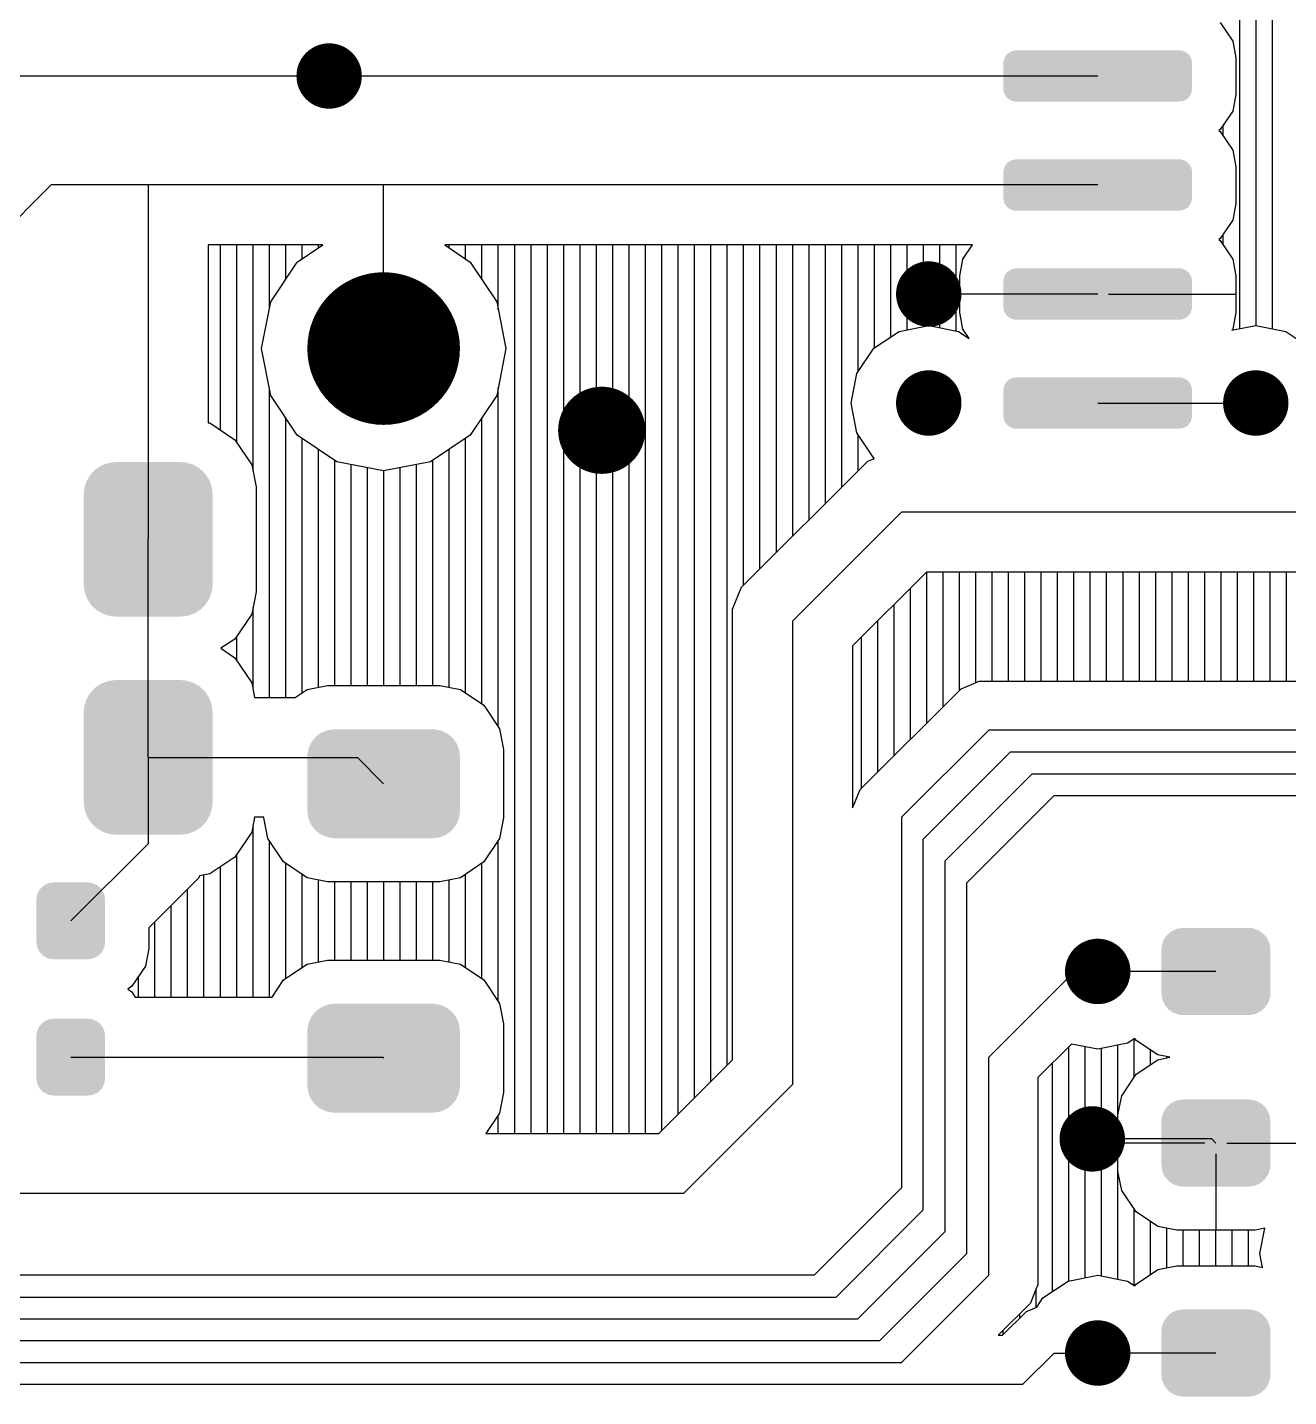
# Model space of a CAD drawing. Extents: x 295 to 953, y 10 to 290.
# Drawn here: x 692.04 to 716.28, y 121.14 to 147.46 of the extents above; entities that cross this region are included whole.
import ezdxf

# ---------------------------------------------------------------- set-up
doc = ezdxf.new("R2010")
doc.units = 0
doc.header["$LTSCALE"] = 5
doc.header["$MEASUREMENT"] = 0
doc.layers.get('0').update_dxf_attribs({"linetype": 'CONTINUOUS', "lineweight": 25})
doc.layers.add('DV-INT-A3_TOP', color=10, linetype='CONTINUOUS')

msp = doc.modelspace()

# ---------------------------------------------------------------- linework, layer by layer
for points, const_width in [([(697.522, 146.528, 1), (698.15, 146.528, 1)], 0.629), ([(709.047, 142.337, 1), (709.676, 142.337, 1)], 0.629), ([(698.15, 141.289, 1), (699.617, 141.289, 1)], 1.467), ([(709.047, 140.242, 1), (709.676, 140.242, 1)], 0.629), ([(715.333, 140.242, 1), (715.962, 140.242, 1)], 0.629), ([(702.656, 139.718, 1), (703.494, 139.718, 1)], 0.838), ([(712.295, 129.316, 1), (712.924, 129.316, 1)], 0.629), ([(712.19, 126.097, 1), (712.819, 126.097, 1)], 0.629), ([(712.295, 121.981, 1), (712.924, 121.981, 1)], 0.629)]:
    msp.add_lwpolyline(points, format="xyb", close=True, dxfattribs=dict(const_width=const_width))
for points in [[(710.796, 146.799), (710.815, 146.864), (714.42, 146.799), (714.407, 146.864)], [(710.815, 146.864), (710.821, 146.886), (714.407, 146.864), (714.394, 146.886)], [(710.821, 146.886), (710.863, 146.942), (714.394, 146.886), (714.36, 146.942)], [(710.863, 146.942), (710.876, 146.958), (714.36, 146.942), (714.338, 146.958)], [(710.876, 146.958), (710.937, 146.996), (714.338, 146.958), (714.288, 146.996)], [(710.937, 146.996), (710.953, 147.006), (714.288, 146.996), (714.254, 147.006)], [(710.953, 147.006), (711.036, 147.021), (714.254, 147.006), (714.2, 147.021)], [(711.036, 147.021), (711.042, 147.023), (714.2, 147.021), (714.177, 147.023)], [(710.795, 146.775), (710.796, 146.799), (714.424, 146.775), (714.42, 146.799)], [(710.795, 146.281), (710.795, 146.775), (714.424, 146.281), (714.424, 146.775)], [(710.799, 146.257), (710.795, 146.281), (714.423, 146.257), (714.424, 146.281)], [(710.811, 146.192), (710.799, 146.257), (714.404, 146.192), (714.423, 146.257)], [(710.825, 146.17), (710.811, 146.192), (714.398, 146.17), (714.404, 146.192)], [(710.859, 146.115), (710.825, 146.17), (714.356, 146.115), (714.398, 146.17)], [(710.881, 146.098), (710.859, 146.115), (714.343, 146.098), (714.356, 146.115)], [(710.931, 146.06), (710.881, 146.098), (714.281, 146.06), (714.343, 146.098)], [(710.964, 146.05), (710.931, 146.06), (714.266, 146.05), (714.281, 146.06)], [(711.018, 146.035), (710.964, 146.05), (714.183, 146.035), (714.266, 146.05)], [(711.042, 146.034), (711.018, 146.035), (714.177, 146.034), (714.183, 146.035)], [(710.796, 144.703), (710.815, 144.769), (714.42, 144.703), (714.407, 144.769)], [(710.815, 144.769), (710.821, 144.791), (714.407, 144.769), (714.394, 144.791)], [(710.821, 144.791), (710.863, 144.846), (714.394, 144.791), (714.36, 144.846)], [(710.863, 144.846), (710.876, 144.863), (714.36, 144.846), (714.338, 144.863)], [(710.876, 144.863), (710.937, 144.901), (714.338, 144.863), (714.288, 144.901)], [(710.937, 144.901), (710.953, 144.91), (714.288, 144.901), (714.254, 144.91)], [(710.953, 144.91), (711.036, 144.926), (714.254, 144.91), (714.2, 144.926)], [(711.036, 144.926), (711.042, 144.927), (714.2, 144.926), (714.177, 144.927)], [(710.795, 144.68), (710.796, 144.703), (714.424, 144.68), (714.42, 144.703)], [(710.795, 144.185), (710.795, 144.68), (714.424, 144.185), (714.424, 144.68)], [(710.799, 144.162), (710.795, 144.185), (714.423, 144.162), (714.424, 144.185)], [(710.811, 144.096), (710.799, 144.162), (714.404, 144.096), (714.423, 144.162)], [(710.825, 144.075), (710.811, 144.096), (714.398, 144.075), (714.404, 144.096)], [(710.859, 144.019), (710.825, 144.075), (714.356, 144.019), (714.398, 144.075)], [(710.881, 144.002), (710.859, 144.019), (714.343, 144.002), (714.356, 144.019)], [(710.931, 143.964), (710.881, 144.002), (714.281, 143.964), (714.343, 144.002)], [(710.964, 143.955), (710.931, 143.964), (714.266, 143.955), (714.281, 143.964)], [(711.018, 143.939), (710.964, 143.955), (714.183, 143.939), (714.266, 143.955)], [(711.042, 143.938), (711.018, 143.939), (714.177, 143.938), (714.183, 143.939)], [(710.796, 142.608), (710.815, 142.673), (714.42, 142.608), (714.407, 142.673)], [(710.815, 142.673), (710.821, 142.695), (714.407, 142.673), (714.394, 142.695)], [(710.821, 142.695), (710.863, 142.751), (714.394, 142.695), (714.36, 142.751)], [(710.863, 142.751), (710.876, 142.767), (714.36, 142.751), (714.338, 142.767)], [(710.876, 142.767), (710.937, 142.805), (714.338, 142.767), (714.288, 142.805)], [(710.937, 142.805), (710.953, 142.815), (714.288, 142.805), (714.254, 142.815)], [(710.953, 142.815), (711.036, 142.83), (714.254, 142.815), (714.2, 142.83)], [(711.036, 142.83), (711.042, 142.832), (714.2, 142.83), (714.177, 142.832)], [(710.795, 142.584), (710.796, 142.608), (714.424, 142.584), (714.42, 142.608)], [(710.795, 142.09), (710.795, 142.584), (714.424, 142.09), (714.424, 142.584)], [(710.799, 142.066), (710.795, 142.09), (714.423, 142.066), (714.424, 142.09)], [(710.811, 142.001), (710.799, 142.066), (714.404, 142.001), (714.423, 142.066)], [(710.825, 141.979), (710.811, 142.001), (714.398, 141.979), (714.404, 142.001)], [(710.859, 141.924), (710.825, 141.979), (714.356, 141.924), (714.398, 141.979)], [(710.881, 141.907), (710.859, 141.924), (714.343, 141.907), (714.356, 141.924)], [(710.931, 141.869), (710.881, 141.907), (714.281, 141.869), (714.343, 141.907)], [(710.964, 141.859), (710.931, 141.869), (714.266, 141.859), (714.281, 141.869)], [(711.018, 141.844), (710.964, 141.859), (714.183, 141.844), (714.266, 141.859)], [(711.042, 141.843), (711.018, 141.844), (714.177, 141.843), (714.183, 141.844)], [(710.796, 140.512), (710.815, 140.578), (714.42, 140.512), (714.407, 140.578)], [(710.815, 140.578), (710.821, 140.6), (714.407, 140.578), (714.394, 140.6)], [(710.821, 140.6), (710.863, 140.655), (714.394, 140.6), (714.36, 140.655)], [(710.863, 140.655), (710.876, 140.672), (714.36, 140.655), (714.338, 140.672)], [(710.876, 140.672), (710.937, 140.71), (714.338, 140.672), (714.288, 140.71)], [(710.937, 140.71), (710.953, 140.719), (714.288, 140.71), (714.254, 140.719)], [(710.953, 140.719), (711.036, 140.735), (714.254, 140.719), (714.2, 140.735)], [(711.036, 140.735), (711.042, 140.736), (714.2, 140.735), (714.177, 140.736)], [(710.795, 140.489), (710.796, 140.512), (714.424, 140.489), (714.42, 140.512)], [(710.795, 139.994), (710.795, 140.489), (714.424, 139.994), (714.424, 140.489)], [(710.799, 139.971), (710.795, 139.994), (714.423, 139.971), (714.424, 139.994)], [(710.811, 139.905), (710.799, 139.971), (714.404, 139.905), (714.423, 139.971)], [(710.825, 139.884), (710.811, 139.905), (714.398, 139.884), (714.404, 139.905)], [(710.859, 139.828), (710.825, 139.884), (714.356, 139.828), (714.398, 139.884)], [(710.881, 139.811), (710.859, 139.828), (714.343, 139.811), (714.356, 139.828)], [(710.931, 139.773), (710.881, 139.811), (714.281, 139.773), (714.343, 139.811)], [(710.964, 139.764), (710.931, 139.773), (714.266, 139.764), (714.281, 139.773)], [(711.018, 139.748), (710.964, 139.764), (714.183, 139.748), (714.266, 139.764)], [(711.042, 139.747), (711.018, 139.748), (714.177, 139.747), (714.183, 139.748)], [(693.339, 138.963), (693.375, 138.986), (695.371, 138.963), (695.346, 138.986)], [(693.375, 138.986), (693.459, 139.042), (695.346, 138.986), (695.249, 139.042)], [(693.459, 139.042), (693.503, 139.058), (695.249, 139.042), (695.222, 139.058)], [(693.503, 139.058), (693.595, 139.091), (695.222, 139.058), (695.109, 139.091)], [(693.595, 139.091), (693.659, 139.099), (695.109, 139.091), (695.084, 139.099)], [(693.659, 139.099), (693.737, 139.108), (695.084, 139.099), (694.978, 139.108)], [(693.139, 138.632), (693.169, 138.734), (695.579, 138.632), (695.542, 138.734)], [(693.169, 138.734), (693.189, 138.768), (695.542, 138.734), (695.53, 138.768)], [(693.189, 138.768), (693.241, 138.858), (695.53, 138.768), (695.47, 138.858)], [(693.241, 138.858), (693.269, 138.888), (695.47, 138.858), (695.451, 138.888)], [(693.269, 138.888), (693.339, 138.963), (695.451, 138.888), (695.371, 138.963)], [(693.119, 138.49), (693.128, 138.596), (695.596, 138.49), (695.584, 138.596)], [(693.119, 136.755), (693.119, 138.49), (695.596, 136.755), (695.596, 138.49)], [(693.128, 138.596), (693.139, 138.632), (695.584, 138.596), (695.579, 138.632)], [(693.132, 136.648), (693.119, 136.755), (695.587, 136.648), (695.596, 136.755)], [(693.136, 136.612), (693.132, 136.648), (695.576, 136.612), (695.587, 136.648)], [(693.173, 136.511), (693.136, 136.612), (695.546, 136.511), (695.576, 136.612)], [(693.185, 136.477), (693.173, 136.511), (695.526, 136.477), (695.546, 136.511)], [(693.245, 136.386), (693.185, 136.477), (695.474, 136.386), (695.526, 136.477)], [(693.264, 136.357), (693.245, 136.386), (695.447, 136.357), (695.474, 136.386)], [(693.344, 136.281), (693.264, 136.357), (695.376, 136.281), (695.447, 136.357)], [(693.369, 136.258), (693.344, 136.281), (695.34, 136.258), (695.376, 136.281)], [(693.466, 136.202), (693.369, 136.258), (695.256, 136.202), (695.34, 136.258)], [(693.493, 136.187), (693.466, 136.202), (695.212, 136.187), (695.256, 136.202)], [(693.606, 136.153), (693.493, 136.187), (695.121, 136.153), (695.212, 136.187)], [(693.631, 136.146), (693.606, 136.153), (695.056, 136.146), (695.121, 136.153)], [(693.737, 136.136), (693.631, 136.146), (694.978, 136.136), (695.056, 136.146)], [(693.269, 134.697), (693.339, 134.772), (695.451, 134.697), (695.371, 134.772)], [(693.339, 134.772), (693.375, 134.795), (695.371, 134.772), (695.346, 134.795)], [(693.375, 134.795), (693.459, 134.851), (695.346, 134.795), (695.249, 134.851)], [(693.459, 134.851), (693.503, 134.867), (695.249, 134.851), (695.222, 134.867)], [(693.503, 134.867), (693.595, 134.9), (695.222, 134.867), (695.109, 134.9)], [(693.595, 134.9), (693.659, 134.908), (695.109, 134.9), (695.084, 134.908)], [(693.659, 134.908), (693.737, 134.917), (695.084, 134.908), (694.978, 134.917)], [(693.139, 134.441), (693.169, 134.543), (695.579, 134.441), (695.542, 134.543)], [(693.169, 134.543), (693.189, 134.577), (695.542, 134.543), (695.53, 134.577)], [(693.189, 134.577), (693.241, 134.667), (695.53, 134.577), (695.47, 134.667)], [(693.241, 134.667), (693.269, 134.697), (695.47, 134.667), (695.451, 134.697)], [(693.119, 134.299), (693.128, 134.405), (695.596, 134.299), (695.584, 134.405)], [(693.119, 132.564), (693.119, 134.299), (695.596, 132.564), (695.596, 134.299)], [(693.128, 134.405), (693.139, 134.441), (695.584, 134.405), (695.579, 134.441)], [(697.81, 133.955), (697.935, 133.971), (699.943, 133.955), (699.854, 133.971)], [(697.935, 133.971), (697.941, 133.972), (699.854, 133.971), (699.827, 133.972)], [(697.486, 133.702), (697.496, 133.725), (700.285, 133.702), (700.268, 133.725)], [(697.496, 133.725), (697.564, 133.809), (700.268, 133.725), (700.207, 133.809)], [(697.564, 133.809), (697.58, 133.828), (700.207, 133.809), (700.183, 133.828)], [(697.58, 133.828), (697.668, 133.892), (700.183, 133.828), (700.104, 133.892)], [(697.668, 133.892), (697.687, 133.906), (700.104, 133.892), (700.074, 133.906)], [(697.687, 133.906), (697.791, 133.948), (700.074, 133.906), (699.984, 133.948)], [(697.791, 133.948), (697.81, 133.955), (699.984, 133.948), (699.943, 133.955)], [(697.417, 133.448), (697.418, 133.475), (700.351, 133.448), (700.347, 133.475)], [(697.417, 132.4), (697.417, 133.448), (700.351, 132.4), (700.351, 133.448)], [(697.418, 133.475), (697.436, 133.579), (700.347, 133.475), (700.334, 133.579)], [(697.436, 133.579), (697.441, 133.605), (700.334, 133.579), (700.324, 133.605)], [(697.441, 133.605), (697.486, 133.702), (700.324, 133.605), (700.285, 133.702)], [(693.132, 132.457), (693.119, 132.564), (695.587, 132.457), (695.596, 132.564)], [(693.136, 132.421), (693.132, 132.457), (695.576, 132.421), (695.587, 132.457)], [(693.173, 132.32), (693.136, 132.421), (695.546, 132.32), (695.576, 132.421)], [(697.42, 132.373), (697.417, 132.4), (700.35, 132.373), (700.351, 132.4)], [(693.185, 132.286), (693.173, 132.32), (695.526, 132.286), (695.546, 132.32)], [(693.245, 132.195), (693.185, 132.286), (695.474, 132.195), (695.526, 132.286)], [(693.264, 132.166), (693.245, 132.195), (695.447, 132.166), (695.474, 132.195)], [(693.344, 132.09), (693.264, 132.166), (695.376, 132.09), (695.447, 132.166)], [(697.434, 132.269), (697.42, 132.373), (700.331, 132.269), (700.35, 132.373)], [(697.444, 132.243), (697.434, 132.269), (700.326, 132.243), (700.331, 132.269)], [(697.483, 132.146), (697.444, 132.243), (700.282, 132.146), (700.326, 132.243)], [(697.5, 132.123), (697.483, 132.146), (700.271, 132.123), (700.282, 132.146)], [(693.369, 132.067), (693.344, 132.09), (695.34, 132.067), (695.376, 132.09)], [(693.466, 132.011), (693.369, 132.067), (695.256, 132.011), (695.34, 132.067)], [(693.493, 131.996), (693.466, 132.011), (695.212, 131.996), (695.256, 132.011)], [(693.606, 131.962), (693.493, 131.996), (695.121, 131.962), (695.212, 131.996)], [(693.631, 131.955), (693.606, 131.962), (695.056, 131.955), (695.121, 131.962)], [(693.737, 131.945), (693.631, 131.955), (694.978, 131.945), (695.056, 131.955)], [(697.561, 132.04), (697.5, 132.123), (700.203, 132.04), (700.271, 132.123)], [(697.584, 132.02), (697.561, 132.04), (700.187, 132.02), (700.203, 132.04)], [(697.663, 131.956), (697.584, 132.02), (700.1, 131.956), (700.187, 132.02)], [(697.693, 131.942), (697.663, 131.956), (700.081, 131.942), (700.1, 131.956)], [(697.784, 131.901), (697.693, 131.942), (699.977, 131.901), (700.081, 131.942)], [(697.825, 131.893), (697.784, 131.901), (699.958, 131.893), (699.977, 131.901)], [(697.914, 131.877), (697.825, 131.893), (699.832, 131.877), (699.958, 131.893)], [(697.941, 131.876), (697.914, 131.877), (699.827, 131.876), (699.832, 131.877)], [(692.229, 130.804), (692.269, 130.887), (693.512, 130.804), (693.468, 130.887)], [(692.269, 130.887), (692.279, 130.896), (693.468, 130.887), (693.463, 130.896)], [(692.279, 130.896), (692.342, 130.962), (693.463, 130.896), (693.395, 130.962)], [(692.342, 130.962), (692.355, 130.969), (693.395, 130.962), (693.388, 130.969)], [(692.355, 130.969), (692.435, 131.01), (693.388, 130.969), (693.3, 131.01)], [(692.435, 131.01), (692.457, 131.014), (693.3, 131.01), (693.293, 131.014)], [(692.457, 131.014), (692.539, 131.027), (693.293, 131.014), (693.201, 131.027)], [(692.539, 131.027), (692.539, 131.03), (693.201, 131.027), (693.201, 131.03)], [(692.21, 130.701), (692.224, 130.793), (693.53, 130.701), (693.514, 130.793)], [(692.21, 130.699), (692.21, 130.701), (693.53, 130.699), (693.53, 130.701)], [(692.21, 129.877), (692.21, 130.699), (693.53, 129.877), (693.53, 130.699)], [(692.224, 130.793), (692.229, 130.804), (693.514, 130.793), (693.512, 130.804)], [(713.938, 130.012), (713.982, 130.049), (715.819, 130.012), (715.786, 130.049)], [(713.982, 130.049), (714.027, 130.088), (715.786, 130.049), (715.727, 130.088)], [(714.027, 130.088), (714.084, 130.114), (715.727, 130.088), (715.687, 130.114)], [(714.084, 130.114), (714.135, 130.137), (715.687, 130.114), (715.612, 130.137)], [(714.135, 130.137), (714.217, 130.149), (715.612, 130.137), (715.574, 130.149)], [(714.217, 130.149), (714.252, 130.154), (715.574, 130.149), (715.51, 130.154)], [(692.21, 129.875), (692.21, 129.877), (693.53, 129.875), (693.53, 129.877)], [(692.225, 129.783), (692.21, 129.875), (693.516, 129.783), (693.53, 129.875)], [(692.227, 129.772), (692.225, 129.783), (693.51, 129.772), (693.516, 129.783)], [(692.271, 129.689), (692.227, 129.772), (693.47, 129.689), (693.51, 129.772)], [(713.833, 129.735), (713.838, 129.8), (715.929, 129.735), (715.919, 129.8)], [(713.838, 129.8), (713.854, 129.852), (715.919, 129.8), (715.912, 129.852)], [(713.854, 129.852), (713.873, 129.913), (715.912, 129.852), (715.884, 129.913)], [(713.873, 129.913), (713.903, 129.96), (715.884, 129.913), (715.863, 129.96)], [(713.903, 129.96), (713.938, 130.012), (715.863, 129.96), (715.819, 130.012)], [(692.276, 129.679), (692.271, 129.689), (693.461, 129.679), (693.47, 129.689)], [(692.345, 129.614), (692.276, 129.679), (693.397, 129.614), (693.461, 129.679)], [(692.352, 129.607), (692.345, 129.614), (693.384, 129.607), (693.397, 129.614)], [(692.439, 129.566), (692.352, 129.607), (693.304, 129.566), (693.384, 129.607)], [(692.446, 129.562), (692.439, 129.566), (693.283, 129.562), (693.304, 129.566)], [(692.539, 129.549), (692.446, 129.562), (693.201, 129.549), (693.283, 129.562)], [(692.539, 129.546), (692.539, 129.549), (693.201, 129.546), (693.201, 129.549)], [(713.833, 128.897), (713.833, 129.735), (715.929, 128.897), (715.929, 129.735)], [(713.842, 128.832), (713.833, 128.897), (715.924, 128.832), (715.929, 128.897)], [(713.85, 128.779), (713.842, 128.832), (715.908, 128.779), (715.924, 128.832)], [(713.877, 128.719), (713.85, 128.779), (715.889, 128.719), (715.908, 128.779)], [(713.899, 128.672), (713.877, 128.719), (715.858, 128.672), (715.889, 128.719)], [(697.486, 128.426), (697.496, 128.449), (700.285, 128.426), (700.268, 128.449)], [(697.496, 128.449), (697.564, 128.532), (700.268, 128.449), (700.207, 128.532)], [(697.564, 128.532), (697.58, 128.551), (700.207, 128.532), (700.183, 128.551)], [(697.58, 128.551), (697.668, 128.616), (700.183, 128.551), (700.104, 128.616)], [(697.668, 128.616), (697.687, 128.63), (700.104, 128.616), (700.074, 128.63)], [(697.687, 128.63), (697.791, 128.671), (700.074, 128.63), (699.984, 128.671)], [(697.791, 128.671), (697.81, 128.679), (699.984, 128.671), (699.943, 128.679)], [(697.81, 128.679), (697.935, 128.695), (699.943, 128.679), (699.854, 128.695)], [(697.935, 128.695), (697.941, 128.695), (699.854, 128.695), (699.827, 128.695)], [(713.943, 128.62), (713.899, 128.672), (715.824, 128.62), (715.858, 128.672)], [(713.975, 128.582), (713.943, 128.62), (715.78, 128.582), (715.824, 128.62)], [(714.035, 128.543), (713.975, 128.582), (715.734, 128.543), (715.78, 128.582)], [(714.074, 128.517), (714.035, 128.543), (715.677, 128.517), (715.734, 128.543)], [(714.149, 128.494), (714.074, 128.517), (715.627, 128.494), (715.677, 128.517)], [(714.187, 128.482), (714.149, 128.494), (715.545, 128.482), (715.627, 128.494)], [(714.252, 128.477), (714.187, 128.482), (715.51, 128.477), (715.545, 128.482)], [(692.224, 128.173), (692.229, 128.185), (693.514, 128.173), (693.512, 128.185)], [(692.229, 128.185), (692.269, 128.268), (693.512, 128.185), (693.468, 128.268)], [(692.269, 128.268), (692.279, 128.277), (693.468, 128.268), (693.463, 128.277)], [(692.279, 128.277), (692.342, 128.343), (693.463, 128.277), (693.395, 128.343)], [(692.342, 128.343), (692.355, 128.349), (693.395, 128.343), (693.388, 128.349)], [(692.355, 128.349), (692.435, 128.391), (693.388, 128.349), (693.3, 128.391)], [(692.435, 128.391), (692.457, 128.394), (693.3, 128.391), (693.293, 128.394)], [(692.457, 128.394), (692.539, 128.408), (693.293, 128.394), (693.201, 128.408)], [(692.539, 128.408), (692.539, 128.41), (693.201, 128.408), (693.201, 128.41)], [(697.417, 128.171), (697.418, 128.199), (700.351, 128.171), (700.347, 128.199)], [(697.418, 128.199), (697.436, 128.303), (700.347, 128.199), (700.334, 128.303)], [(697.436, 128.303), (697.441, 128.329), (700.334, 128.303), (700.324, 128.329)], [(697.441, 128.329), (697.486, 128.426), (700.324, 128.329), (700.285, 128.426)], [(692.21, 128.081), (692.224, 128.173), (693.53, 128.081), (693.514, 128.173)], [(692.21, 128.079), (692.21, 128.081), (693.53, 128.079), (693.53, 128.081)], [(692.21, 127.258), (692.21, 128.079), (693.53, 127.258), (693.53, 128.079)], [(697.417, 127.124), (697.417, 128.171), (700.351, 127.124), (700.351, 128.171)], [(692.21, 127.256), (692.21, 127.258), (693.53, 127.256), (693.53, 127.258)], [(692.225, 127.164), (692.21, 127.256), (693.516, 127.164), (693.53, 127.256)], [(692.227, 127.153), (692.225, 127.164), (693.51, 127.153), (693.516, 127.164)], [(692.271, 127.069), (692.227, 127.153), (693.47, 127.069), (693.51, 127.153)], [(697.42, 127.097), (697.417, 127.124), (700.35, 127.097), (700.351, 127.124)], [(692.276, 127.06), (692.271, 127.069), (693.461, 127.06), (693.47, 127.069)], [(692.345, 126.994), (692.276, 127.06), (693.397, 126.994), (693.461, 127.06)], [(692.352, 126.988), (692.345, 126.994), (693.384, 126.988), (693.397, 126.994)], [(692.439, 126.946), (692.352, 126.988), (693.304, 126.946), (693.384, 126.988)], [(692.446, 126.943), (692.439, 126.946), (693.283, 126.943), (693.304, 126.946)], [(692.539, 126.93), (692.446, 126.943), (693.201, 126.93), (693.283, 126.943)], [(692.539, 126.927), (692.539, 126.93), (693.201, 126.927), (693.201, 126.93)], [(697.434, 126.993), (697.42, 127.097), (700.331, 126.993), (700.35, 127.097)], [(697.444, 126.966), (697.434, 126.993), (700.326, 126.966), (700.331, 126.993)], [(697.483, 126.87), (697.444, 126.966), (700.282, 126.87), (700.326, 126.966)], [(697.5, 126.846), (697.483, 126.87), (700.271, 126.846), (700.282, 126.87)], [(697.561, 126.763), (697.5, 126.846), (700.203, 126.763), (700.271, 126.846)], [(697.584, 126.744), (697.561, 126.763), (700.187, 126.744), (700.203, 126.763)], [(697.663, 126.679), (697.584, 126.744), (700.1, 126.679), (700.187, 126.744)], [(697.693, 126.666), (697.663, 126.679), (700.081, 126.666), (700.1, 126.679)], [(697.784, 126.624), (697.693, 126.666), (699.977, 126.624), (700.081, 126.666)], [(697.825, 126.617), (697.784, 126.624), (699.958, 126.617), (699.977, 126.624)], [(697.914, 126.601), (697.825, 126.617), (699.832, 126.601), (699.958, 126.617)], [(697.941, 126.6), (697.914, 126.601), (699.827, 126.6), (699.832, 126.601)], [(713.854, 126.553), (713.873, 126.614), (715.912, 126.553), (715.884, 126.614)], [(713.873, 126.614), (713.903, 126.661), (715.884, 126.614), (715.863, 126.661)], [(713.903, 126.661), (713.938, 126.713), (715.863, 126.661), (715.819, 126.713)], [(713.938, 126.713), (713.982, 126.751), (715.819, 126.713), (715.786, 126.751)], [(713.982, 126.751), (714.027, 126.79), (715.786, 126.751), (715.727, 126.79)], [(714.027, 126.79), (714.084, 126.816), (715.727, 126.79), (715.687, 126.816)], [(714.084, 126.816), (714.135, 126.839), (715.687, 126.816), (715.612, 126.839)], [(714.135, 126.839), (714.217, 126.85), (715.612, 126.839), (715.574, 126.85)], [(714.217, 126.85), (714.252, 126.856), (715.574, 126.85), (715.51, 126.856)], [(713.833, 126.436), (713.838, 126.501), (715.929, 126.436), (715.919, 126.501)], [(713.833, 125.598), (713.833, 126.436), (715.929, 125.598), (715.929, 126.436)], [(713.838, 126.501), (713.854, 126.553), (715.919, 126.501), (715.912, 126.553)], [(713.842, 125.533), (713.833, 125.598), (715.924, 125.533), (715.929, 125.598)], [(713.85, 125.481), (713.842, 125.533), (715.908, 125.481), (715.924, 125.533)], [(713.877, 125.42), (713.85, 125.481), (715.889, 125.42), (715.908, 125.481)], [(713.899, 125.373), (713.877, 125.42), (715.858, 125.373), (715.889, 125.42)], [(713.943, 125.321), (713.899, 125.373), (715.824, 125.321), (715.858, 125.373)], [(713.975, 125.284), (713.943, 125.321), (715.78, 125.284), (715.824, 125.321)], [(714.035, 125.245), (713.975, 125.284), (715.734, 125.245), (715.78, 125.284)], [(714.074, 125.219), (714.035, 125.245), (715.677, 125.219), (715.734, 125.245)], [(714.149, 125.196), (714.074, 125.219), (715.627, 125.196), (715.677, 125.219)], [(714.187, 125.184), (714.149, 125.196), (715.545, 125.184), (715.627, 125.196)], [(714.252, 125.179), (714.187, 125.184), (715.51, 125.179), (715.545, 125.184)], [(713.903, 122.625), (713.938, 122.677), (715.863, 122.625), (715.819, 122.677)], [(713.938, 122.677), (713.982, 122.715), (715.819, 122.677), (715.786, 122.715)], [(713.982, 122.715), (714.027, 122.754), (715.786, 122.715), (715.727, 122.754)], [(714.027, 122.754), (714.084, 122.78), (715.727, 122.754), (715.687, 122.78)], [(714.084, 122.78), (714.135, 122.803), (715.687, 122.78), (715.612, 122.803)], [(714.135, 122.803), (714.217, 122.815), (715.612, 122.803), (715.574, 122.815)], [(714.217, 122.815), (714.252, 122.82), (715.574, 122.815), (715.51, 122.82)], [(713.833, 122.4), (713.838, 122.465), (715.929, 122.4), (715.919, 122.465)], [(713.833, 121.562), (713.833, 122.4), (715.929, 121.562), (715.929, 122.4)], [(713.838, 122.465), (713.854, 122.518), (715.919, 122.465), (715.912, 122.518)], [(713.854, 122.518), (713.873, 122.578), (715.912, 122.518), (715.884, 122.578)], [(713.873, 122.578), (713.903, 122.625), (715.884, 122.578), (715.863, 122.625)], [(713.842, 121.497), (713.833, 121.562), (715.924, 121.497), (715.929, 121.562)], [(713.85, 121.445), (713.842, 121.497), (715.908, 121.445), (715.924, 121.497)], [(713.877, 121.384), (713.85, 121.445), (715.889, 121.384), (715.908, 121.445)], [(713.899, 121.337), (713.877, 121.384), (715.858, 121.337), (715.889, 121.384)], [(713.943, 121.285), (713.899, 121.337), (715.824, 121.285), (715.858, 121.337)], [(713.975, 121.248), (713.943, 121.285), (715.78, 121.248), (715.824, 121.285)], [(714.035, 121.209), (713.975, 121.248), (715.734, 121.209), (715.78, 121.248)], [(714.074, 121.183), (714.035, 121.209), (715.677, 121.183), (715.734, 121.209)], [(714.149, 121.16), (714.074, 121.183), (715.627, 121.16), (715.677, 121.183)], [(714.187, 121.148), (714.149, 121.16), (715.545, 121.148), (715.627, 121.16)], [(714.252, 121.143), (714.187, 121.148), (715.51, 121.143), (715.545, 121.148)]]:
    msp.add_solid(points)
at = {"layer": 'DV-INT-A3_TOP', "color": 7}
for p, q in [((715.338, 141.671), (715.338, 149.567)), ((715.652, 141.734), (715.652, 149.567)), ((715.966, 141.671), (715.966, 149.567)), ((714.96, 147.555), (715.204, 147.199)), ((715.204, 147.199), (715.266, 146.88)), ((715.266, 146.88), (715.266, 146.172)), ((697.836, 146.528), (683.168, 146.528)), ((712.609, 146.528), (697.836, 146.528)), ((715.266, 146.172), (715.204, 145.853)), ((715.204, 145.853), (714.96, 145.497)), ((715.023, 145.371), (715.023, 145.585)), ((714.96, 145.497), (714.935, 145.48)), ((714.935, 145.48), (714.96, 145.459)), ((714.96, 145.459), (715.204, 145.103)), ((715.204, 145.103), (715.266, 144.785)), ((715.266, 144.785), (715.266, 144.076)), ((692.493, 144.433), (689.978, 141.918)), ((694.358, 144.433), (692.493, 144.433)), ((698.884, 144.433), (694.358, 144.433)), ((694.358, 144.433), (694.358, 137.622)), ((712.609, 144.433), (698.884, 144.433)), ((698.884, 141.289), (698.884, 144.433)), ((715.266, 144.076), (715.204, 143.758)), ((715.204, 143.758), (714.96, 143.402)), ((715.023, 143.276), (715.023, 143.49)), ((697.715, 143.28), (695.51, 143.28)), ((695.51, 143.28), (695.51, 139.864)), ((695.745, 139.726), (695.745, 143.28)), ((696.059, 139.487), (696.059, 143.28)), ((696.373, 138.93), (696.373, 143.28)), ((696.688, 142.048), (696.688, 143.28)), ((697.002, 142.614), (697.002, 143.28)), ((697.224, 142.949), (697.715, 143.28)), ((697.316, 143.012), (697.316, 143.28)), ((697.631, 143.221), (697.631, 143.28)), ((710.204, 143.28), (700.057, 143.28)), ((700.057, 143.28), (700.548, 142.949)), ((700.145, 143.217), (700.145, 143.28)), ((700.46, 143.008), (700.46, 143.28)), ((700.774, 142.614), (700.774, 143.28)), ((701.088, 142.035), (701.088, 143.28)), ((701.403, 126.202), (701.403, 143.28)), ((701.717, 126.202), (701.717, 143.28)), ((702.031, 126.202), (702.031, 143.28)), ((702.346, 126.202), (702.346, 143.28)), ((702.66, 126.202), (702.66, 143.28)), ((702.974, 126.202), (702.974, 143.28)), ((703.289, 126.202), (703.289, 143.28)), ((703.603, 126.202), (703.603, 143.28)), ((703.917, 126.202), (703.917, 143.28)), ((704.232, 126.26), (704.232, 143.28)), ((704.546, 126.575), (704.546, 143.28)), ((704.86, 126.889), (704.86, 143.28)), ((705.175, 127.203), (705.175, 143.28)), ((705.489, 127.518), (705.489, 143.28)), ((705.803, 136.738), (705.803, 143.28)), ((706.117, 137.052), (706.117, 143.28)), ((706.432, 137.367), (706.432, 143.28)), ((706.746, 137.681), (706.746, 143.28)), ((707.06, 137.995), (707.06, 143.28)), ((707.375, 138.31), (707.375, 143.28)), ((707.689, 138.624), (707.689, 143.28)), ((708.003, 140.845), (708.003, 143.28)), ((708.318, 141.306), (708.318, 143.28)), ((708.632, 141.516), (708.632, 143.28)), ((708.946, 141.654), (708.946, 143.28)), ((709.261, 141.713), (709.261, 143.28)), ((709.575, 141.692), (709.575, 143.28)), ((709.889, 141.629), (709.889, 143.28)), ((710.019, 143.008), (710.204, 143.28)), ((714.96, 143.402), (714.935, 143.385)), ((714.935, 143.385), (714.96, 143.364)), ((714.96, 143.364), (715.204, 143.008)), ((696.713, 142.186), (697.224, 142.949)), ((700.548, 142.949), (701.059, 142.186)), ((709.956, 142.689), (710.019, 143.008)), ((715.204, 143.008), (715.266, 142.689)), ((709.956, 141.981), (709.956, 142.689)), ((715.266, 142.689), (715.266, 141.981)), ((696.537, 141.289), (696.713, 142.186)), ((701.059, 142.186), (701.235, 141.289)), ((712.609, 142.337), (709.361, 142.337)), ((712.4, 142.337), (709.956, 142.337)), ((712.819, 142.337), (715.266, 142.337)), ((710.019, 141.662), (709.956, 141.981)), ((715.266, 141.981), (715.204, 141.662)), ((708.305, 141.298), (708.791, 141.62)), ((708.791, 141.62), (709.361, 141.734)), ((709.361, 141.734), (709.935, 141.62)), ((709.935, 141.62), (710.141, 141.482)), ((710.141, 141.482), (710.019, 141.662)), ((715.187, 141.641), (715.648, 141.734)), ((715.204, 141.662), (715.187, 141.641)), ((715.648, 141.734), (716.222, 141.62)), ((716.222, 141.62), (716.708, 141.298)), ((696.713, 140.388), (696.537, 141.289)), ((701.235, 141.289), (701.059, 140.388)), ((707.982, 140.812), (708.305, 141.298)), ((707.869, 140.242), (707.982, 140.812)), ((696.688, 134.584), (696.688, 140.527)), ((697.224, 139.625), (696.713, 140.388)), ((701.059, 140.388), (700.548, 139.625)), ((701.088, 134.018), (701.088, 140.539)), ((707.982, 139.667), (707.869, 140.242)), ((712.609, 140.242), (715.648, 140.242)), ((695.51, 139.864), (695.544, 139.86)), ((695.544, 139.86), (696.026, 139.537)), ((697.002, 134.584), (697.002, 139.961)), ((700.774, 134.458), (700.774, 139.961)), ((696.026, 139.537), (696.348, 139.056)), ((697.987, 139.114), (697.224, 139.625)), ((697.316, 134.668), (697.316, 139.563)), ((700.548, 139.625), (699.785, 139.114)), ((700.46, 134.668), (700.46, 139.567)), ((708.305, 139.181), (707.982, 139.667)), ((708.003, 138.938), (708.003, 139.634)), ((697.631, 134.777), (697.631, 139.353)), ((700.145, 134.777), (700.145, 139.357)), ((696.348, 139.056), (696.432, 138.628)), ((697.945, 134.81), (697.945, 139.144)), ((698.884, 138.938), (697.987, 139.114)), ((698.259, 134.81), (698.259, 139.064)), ((698.574, 134.81), (698.574, 139.001)), ((699.785, 139.114), (698.884, 138.938)), ((699.202, 134.81), (699.202, 139.001)), ((699.517, 134.81), (699.517, 139.064)), ((699.831, 134.81), (699.831, 139.148)), ((705.765, 136.7), (708.188, 139.123)), ((708.188, 139.123), (708.318, 139.173)), ((708.318, 139.173), (708.305, 139.181)), ((698.888, 134.81), (698.888, 138.938)), ((696.432, 138.628), (696.432, 136.612)), ((708.837, 138.146), (706.742, 136.051)), ((731.888, 138.146), (708.837, 138.146)), ((694.358, 133.431), (694.358, 137.622)), ((709.315, 136.994), (707.894, 135.573)), ((731.662, 136.994), (709.315, 136.994)), ((709.324, 134.098), (709.324, 136.994)), ((709.638, 134.412), (709.638, 136.994)), ((709.952, 134.726), (709.952, 136.994)), ((710.267, 134.873), (710.267, 136.994)), ((710.581, 134.898), (710.581, 136.994)), ((710.895, 134.898), (710.895, 136.994)), ((711.21, 134.898), (711.21, 136.994)), ((711.524, 134.898), (711.524, 136.994)), ((711.838, 134.898), (711.838, 136.994)), ((712.153, 134.898), (712.153, 136.994)), ((712.467, 134.898), (712.467, 136.994)), ((712.781, 134.898), (712.781, 136.994)), ((713.096, 134.898), (713.096, 136.994)), ((713.41, 134.898), (713.41, 136.994)), ((713.724, 134.898), (713.724, 136.994)), ((714.038, 134.898), (714.038, 136.994)), ((714.353, 134.898), (714.353, 136.994)), ((714.667, 134.898), (714.667, 136.994)), ((714.981, 134.898), (714.981, 136.994)), ((715.296, 134.898), (715.296, 136.994)), ((715.61, 134.898), (715.61, 136.994)), ((715.924, 134.898), (715.924, 136.994)), ((716.239, 134.898), (716.239, 136.994)), ((696.432, 136.612), (696.348, 136.185)), ((705.589, 136.277), (705.765, 136.7)), ((709.009, 133.783), (709.009, 136.683)), ((708.695, 133.469), (708.695, 136.369)), ((696.348, 136.185), (696.026, 135.703)), ((696.373, 134.739), (696.373, 136.31)), ((705.589, 127.618), (705.589, 136.277)), ((706.742, 136.051), (706.742, 127.145)), ((708.381, 133.155), (708.381, 136.055)), ((696.026, 135.703), (695.757, 135.527)), ((696.059, 135.296), (696.059, 135.753)), ((707.894, 135.573), (707.894, 132.463)), ((708.066, 132.84), (708.066, 135.74)), ((695.757, 135.527), (696.026, 135.346)), ((696.026, 135.346), (696.348, 134.865)), ((696.348, 134.865), (696.403, 134.584)), ((697.413, 134.735), (697.807, 134.81)), ((697.807, 134.81), (699.965, 134.81)), ((699.965, 134.81), (700.359, 134.735)), ((709.982, 134.751), (710.229, 134.852)), ((710.229, 134.852), (710.329, 134.898)), ((710.329, 134.898), (759.737, 134.898)), ((696.403, 134.584), (697.186, 134.584)), ((697.186, 134.584), (697.413, 134.735)), ((700.359, 134.735), (700.812, 134.433)), ((708.041, 132.811), (709.982, 134.751)), ((700.812, 134.433), (701.113, 133.98)), ((701.113, 133.98), (701.189, 133.582)), ((710.514, 133.955), (708.837, 132.279)), ((759.549, 133.955), (710.514, 133.955)), ((701.189, 133.582), (701.189, 132.266)), ((709.257, 131.86), (710.933, 133.536)), ((710.933, 133.536), (759.129, 133.536)), ((694.358, 133.431), (698.381, 133.431)), ((694.358, 133.431), (694.358, 131.772)), ((698.381, 133.431), (698.884, 132.924)), ((709.676, 131.44), (711.352, 133.117)), ((711.352, 133.117), (758.71, 133.117)), ((707.941, 132.564), (708.041, 132.811)), ((710.095, 131.021), (711.771, 132.698)), ((711.771, 132.698), (758.291, 132.698)), ((707.894, 132.463), (707.941, 132.564)), ((696.403, 132.279), (696.348, 131.994)), ((696.579, 132.279), (696.403, 132.279)), ((696.579, 132.266), (696.579, 132.279)), ((696.658, 131.872), (696.579, 132.266)), ((701.189, 132.266), (701.113, 131.872)), ((708.837, 132.279), (708.837, 125.154)), ((696.348, 131.994), (696.026, 131.512)), ((696.373, 128.821), (696.373, 132.119)), ((696.96, 131.42), (696.658, 131.872)), ((701.113, 131.872), (700.812, 131.42)), ((694.358, 131.772), (692.87, 130.288)), ((696.688, 128.821), (696.688, 131.83)), ((701.088, 128.737), (701.088, 131.834)), ((709.257, 124.735), (709.257, 131.86)), ((696.026, 131.512), (695.544, 131.189)), ((696.059, 128.821), (696.059, 131.562)), ((697.413, 131.118), (696.96, 131.42)), ((697.002, 129.177), (697.002, 131.394)), ((700.812, 131.42), (700.359, 131.118)), ((700.774, 129.177), (700.774, 131.394)), ((709.676, 124.316), (709.676, 131.44)), ((695.334, 131.118), (695.011, 130.795)), ((695.347, 131.151), (695.334, 131.118)), ((695.544, 131.189), (695.347, 131.151)), ((695.43, 128.821), (695.43, 131.168)), ((695.745, 128.821), (695.745, 131.323)), ((697.316, 129.387), (697.316, 131.185)), ((697.807, 131.038), (697.413, 131.118)), ((697.631, 129.496), (697.631, 131.076)), ((700.359, 131.118), (699.965, 131.038)), ((700.145, 129.496), (700.145, 131.076)), ((700.46, 129.387), (700.46, 131.185)), ((695.116, 128.821), (695.116, 130.9)), ((699.965, 131.038), (697.807, 131.038)), ((697.945, 129.534), (697.945, 131.038)), ((698.259, 129.534), (698.259, 131.038)), ((698.574, 129.534), (698.574, 131.038)), ((698.888, 129.534), (698.888, 131.038)), ((699.202, 129.534), (699.202, 131.038)), ((699.517, 129.534), (699.517, 131.038)), ((699.831, 129.534), (699.831, 131.038)), ((710.095, 123.897), (710.095, 131.021)), ((695.011, 130.795), (694.37, 130.154)), ((694.802, 128.821), (694.802, 130.586)), ((694.37, 130.154), (694.37, 129.76)), ((694.487, 128.821), (694.487, 130.271)), ((694.37, 129.76), (694.303, 129.416)), ((697.413, 129.454), (697.807, 129.534)), ((697.807, 129.534), (699.965, 129.534)), ((699.965, 129.534), (700.359, 129.454)), ((694.303, 129.416), (694.043, 129.031)), ((696.96, 129.152), (697.413, 129.454)), ((700.359, 129.454), (700.812, 129.152)), ((710.514, 127.669), (712.165, 129.316)), ((712.165, 129.316), (712.609, 129.316)), ((712.609, 129.316), (712.609, 129.345)), ((714.881, 129.316), (712.609, 129.316)), ((694.043, 129.031), (693.964, 128.976)), ((693.964, 128.976), (694.043, 128.922)), ((694.173, 128.821), (694.173, 129.223)), ((696.738, 128.821), (696.96, 129.152)), ((700.812, 129.152), (701.113, 128.7)), ((694.043, 128.922), (694.11, 128.821)), ((694.11, 128.821), (696.738, 128.821)), ((701.113, 128.7), (701.189, 128.306)), ((701.189, 128.306), (701.189, 126.99)), ((712.106, 127.92), (711.457, 127.275)), ((712.609, 127.819), (712.106, 127.92)), ((713.184, 127.937), (712.609, 127.819)), ((713.322, 128.029), (713.184, 127.937)), ((713.309, 127.283), (713.309, 128.016)), ((713.347, 127.991), (713.322, 128.029)), ((713.762, 127.715), (713.347, 127.991)), ((692.87, 127.669), (698.867, 127.669)), ((698.867, 127.669), (698.884, 127.648)), ((710.514, 123.478), (710.514, 127.669)), ((712.052, 123.364), (712.052, 127.866)), ((712.366, 123.427), (712.366, 127.87)), ((712.681, 123.465), (712.681, 127.836)), ((712.995, 123.402), (712.995, 127.895)), ((713.624, 127.526), (713.624, 127.807)), ((713.997, 127.669), (713.762, 127.715)), ((713.762, 127.618), (713.997, 127.669)), ((713.938, 127.656), (713.938, 127.677)), ((704.173, 126.202), (705.589, 127.618)), ((711.738, 123.163), (711.738, 127.551)), ((713.347, 127.342), (713.762, 127.618)), ((706.742, 127.145), (704.646, 125.049)), ((711.457, 127.275), (711.457, 123.289)), ((713.07, 126.927), (713.347, 127.342)), ((701.189, 126.99), (701.113, 126.591)), ((712.995, 126.558), (713.07, 126.927)), ((701.113, 126.591), (700.849, 126.202)), ((701.088, 126.202), (701.088, 126.554)), ((712.995, 125.472), (712.995, 126.558)), ((700.849, 126.202), (704.173, 126.202)), ((714.805, 126.097), (712.505, 126.097)), ((714.881, 126.017), (714.805, 126.097)), ((714.671, 126.017), (712.995, 126.017)), ((714.881, 125.808), (714.881, 124.341)), ((715.09, 126.017), (716.767, 126.017)), ((713.07, 125.108), (712.995, 125.472)), ((704.646, 125.049), (666.927, 125.049)), ((708.837, 125.154), (707.161, 123.478)), ((713.347, 124.693), (713.07, 125.108)), ((707.58, 123.058), (709.257, 124.735)), ((713.309, 123.281), (713.309, 124.752)), ((713.762, 124.412), (713.347, 124.693)), ((713.624, 123.49), (713.624, 124.509)), ((707.999, 122.639), (709.676, 124.316)), ((714.131, 124.341), (713.762, 124.412)), ((713.938, 123.62), (713.938, 124.379)), ((715.635, 124.341), (714.131, 124.341)), ((714.252, 123.658), (714.252, 124.341)), ((714.567, 123.658), (714.567, 124.341)), ((714.881, 123.658), (714.881, 124.341)), ((715.195, 123.658), (715.195, 124.341)), ((715.51, 123.658), (715.51, 124.341)), ((715.824, 124.379), (715.635, 124.341)), ((715.727, 123.897), (715.824, 124.379)), ((708.418, 122.22), (710.095, 123.897)), ((715.778, 123.628), (715.727, 123.897)), ((707.161, 123.478), (663.994, 123.478)), ((708.837, 121.801), (710.514, 123.478)), ((712.039, 123.364), (712.609, 123.478)), ((712.609, 123.478), (713.184, 123.364)), ((713.347, 123.306), (713.762, 123.587)), ((713.762, 123.587), (714.131, 123.658)), ((714.131, 123.658), (715.635, 123.658)), ((715.635, 123.658), (715.778, 123.628)), ((711.415, 123.188), (711.314, 122.941)), ((711.457, 123.289), (711.415, 123.188)), ((711.423, 122.857), (711.423, 123.197)), ((711.553, 123.042), (712.039, 123.364)), ((713.184, 123.364), (713.322, 123.272)), ((713.322, 123.272), (713.347, 123.306)), ((664.413, 123.058), (707.58, 123.058)), ((711.314, 122.941), (710.698, 122.325)), ((711.436, 122.861), (711.553, 123.042)), ((710.782, 122.325), (711.239, 122.782)), ((711.109, 122.648), (711.109, 122.732)), ((711.239, 122.782), (711.436, 122.861)), ((664.832, 122.639), (707.999, 122.639)), ((710.795, 122.333), (710.795, 122.417)), ((665.251, 122.22), (708.418, 122.22)), ((710.698, 122.325), (710.782, 122.325)), ((711.172, 121.382), (711.771, 121.981)), ((711.771, 121.981), (712.609, 121.981)), ((714.881, 121.981), (712.609, 121.981)), ((665.67, 121.801), (708.837, 121.801)), ((666.089, 121.382), (711.172, 121.382))]:
    msp.add_line(p, q, dxfattribs=at)

doc.saveas('drawing.dxf')
